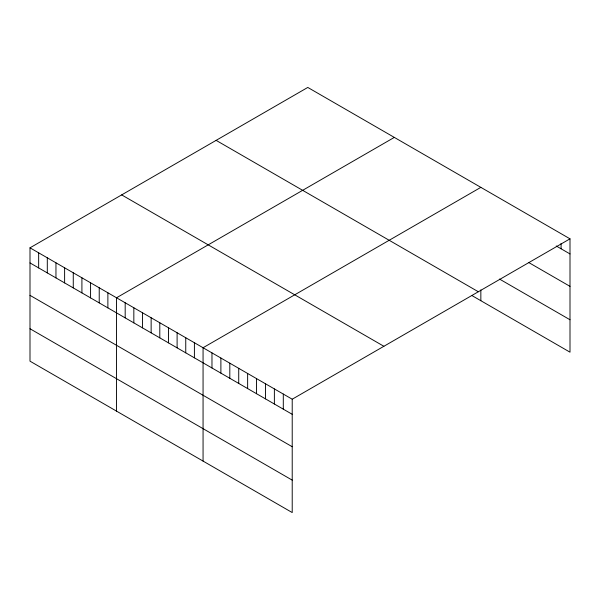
<?xml version="1.0" encoding="UTF-8"?>
<svg xmlns="http://www.w3.org/2000/svg" width="600" height="600" viewBox="0 0 600 600"><rect width="100%" height="100%" fill="white"/><g stroke="black" fill="none" stroke-linecap="round" stroke-linejoin="round"><path stroke-width="0.9" d="M30 247.822L292.215 399.21L292.215 512.558L30 361.17L30 247.822L307.785 87.442L570 238.83L570 352.178L472.192 295.71M394.32 137.4L116.528 297.78L116.528 411.127M480.847 187.358L203.062 347.737L203.062 461.085M292.215 399.21L570 238.83M556.222 245.978L570 253.935M528.668 262.493L570 286.358M499.485 279.053L570 319.755M216.12 140.363L478.327 291.75M121.672 194.895L383.88 346.282M30 262.92L292.215 414.308M30 295.343L292.215 446.73M30 328.748L292.215 480.135M561.082 243.45L561.082 248.782M480.847 289.905L480.847 300.712M283.298 394.058L283.298 409.162M274.38 388.912L274.38 404.018M265.47 383.767L265.47 398.865M256.553 378.615L256.553 393.72M247.635 373.47L247.635 388.575M238.725 368.325L238.725 383.43M229.808 363.173L229.808 378.278M220.89 358.028L220.89 373.132M211.972 352.882L211.972 367.987M194.407 342.743L194.407 357.84M185.752 337.74L185.752 352.845M177.105 332.745L177.105 347.85M168.45 327.75L168.45 342.855M159.795 322.755L159.795 337.86M151.14 317.76L151.14 332.865M142.493 312.765L142.493 327.87M133.837 307.77L133.837 322.875M125.183 302.775L125.183 317.873M107.88 292.778L107.88 307.882M99.225 287.782L99.225 302.888M90.57 282.788L90.57 297.892M81.915 277.793L81.915 292.897M73.267 272.798L73.267 287.903M64.613 267.803L64.613 282.907M55.957 262.808L55.957 277.913M47.303 257.812L47.303 272.918M38.655 252.817L38.655 267.915"/></g></svg>
